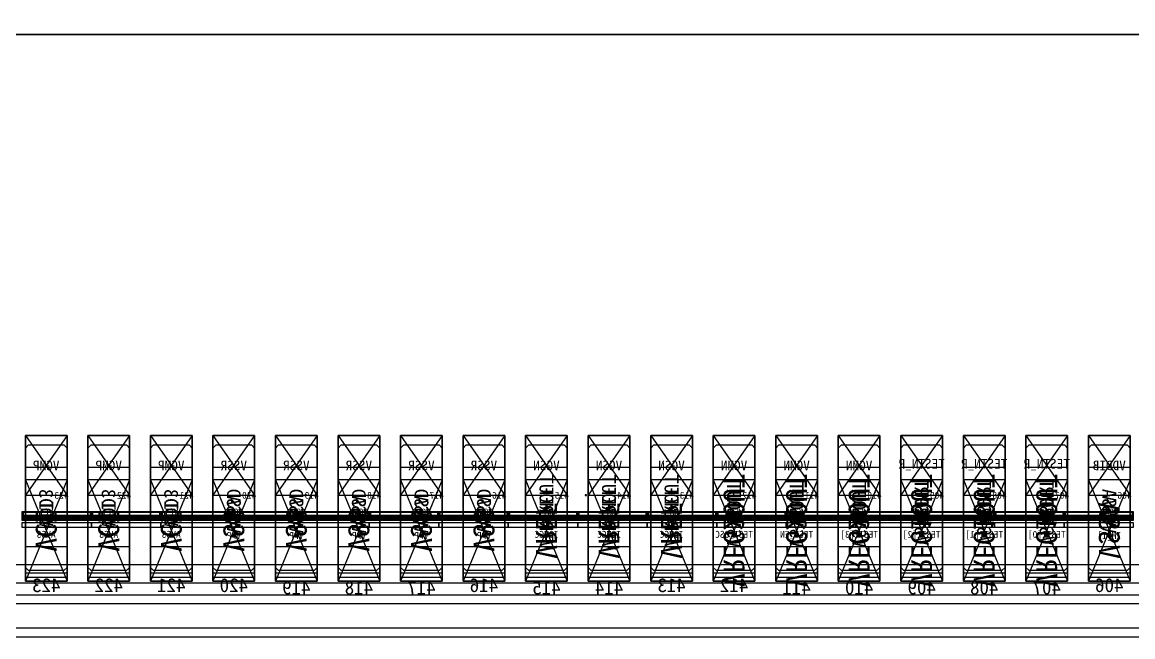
# Model space of a CAD drawing. Header units: millimetres. Extents: x 427 to 2444, y 137 to 817.
# Drawn here: x 1130.297 to 1131.096, y 300.775 to 301.218 of the extents above; entities that cross this region are included whole.
import ezdxf
from ezdxf.enums import TextEntityAlignment as Align

# ---------------------------------------------------------------- set-up
doc = ezdxf.new("R2010")
doc.units = ezdxf.units.MM
for name, color, linetype in [('L0', 211, 'Continuous'), ('L102', 91, 'Continuous'), ('L114', 213, 'Continuous'), ('L240', 60, 'Continuous'), ('L241', 200, 'Continuous'), ('L242', 51, 'Continuous'), ('L245', 53, 'Continuous'), ('L246', 93, 'Continuous'), ('L59', 140, 'Continuous'), ('L63', 4, 'Continuous'), ('L98', 150, 'Continuous')]:
    doc.layers.add(name, color=color, linetype=linetype)
doc.styles.add('txt', font='simhei.ttf')

# ---------------------------------------------------------------- blocks, each defined once
blk = doc.blocks.new('HX8394_F_PAD')
at = {"layer": 'L0'}
blk.add_lwpolyline([(-13.86, -0.4025), (-13.86, 0.4025), (13.86, 0.4025), (13.86, -0.4025), (-13.86, -0.4025)], close=True, dxfattribs=at)
at = {"layer": 'L241'}
blk.add_lwpolyline([(-13.9, -0.435), (-13.9, 0.435), (13.9, 0.435), (13.9, -0.435), (-13.9, -0.435)], close=True, dxfattribs=at)
at = {"layer": 'L242'}
for points in [[(4.5545, -0.3935), (4.5525, -0.3915), (4.5525, -0.3055), (4.5545, -0.3035), (4.5805, -0.3035), (4.5825, -0.3055), (4.5825, -0.3915), (4.5805, -0.3935), (4.5545, -0.3935)], [(4.5995, -0.3935), (4.5975, -0.3915), (4.5975, -0.3055), (4.5995, -0.3035), (4.6255, -0.3035), (4.6275, -0.3055), (4.6275, -0.3915), (4.6255, -0.3935), (4.5995, -0.3935)], [(4.6445, -0.3935), (4.6425, -0.3915), (4.6425, -0.3055), (4.6445, -0.3035), (4.6705, -0.3035), (4.6725, -0.3055), (4.6725, -0.3915), (4.6705, -0.3935), (4.6445, -0.3935)], [(4.6895, -0.3935), (4.6875, -0.3915), (4.6875, -0.3055), (4.6895, -0.3035), (4.7155, -0.3035), (4.7175, -0.3055), (4.7175, -0.3915), (4.7155, -0.3935), (4.6895, -0.3935)], [(4.7345, -0.3935), (4.7325, -0.3915), (4.7325, -0.3055), (4.7345, -0.3035), (4.7605, -0.3035), (4.7625, -0.3055), (4.7625, -0.3915), (4.7605, -0.3935), (4.7345, -0.3935)], [(4.7795, -0.3935), (4.7775, -0.3915), (4.7775, -0.3055), (4.7795, -0.3035), (4.8055, -0.3035), (4.8075, -0.3055), (4.8075, -0.3915), (4.8055, -0.3935), (4.7795, -0.3935)], [(4.8245, -0.3935), (4.8225, -0.3915), (4.8225, -0.3055), (4.8245, -0.3035), (4.8505, -0.3035), (4.8525, -0.3055), (4.8525, -0.3915), (4.8505, -0.3935), (4.8245, -0.3935)], [(4.8695, -0.3935), (4.8675, -0.3915), (4.8675, -0.3055), (4.8695, -0.3035), (4.8955, -0.3035), (4.8975, -0.3055), (4.8975, -0.3915), (4.8955, -0.3935), (4.8695, -0.3935)], [(4.9145, -0.3935), (4.9125, -0.3915), (4.9125, -0.3055), (4.9145, -0.3035), (4.9405, -0.3035), (4.9425, -0.3055), (4.9425, -0.3915), (4.9405, -0.3935), (4.9145, -0.3935)], [(4.9595, -0.3935), (4.9575, -0.3915), (4.9575, -0.3055), (4.9595, -0.3035), (4.9855, -0.3035), (4.9875, -0.3055), (4.9875, -0.3915), (4.9855, -0.3935), (4.9595, -0.3935)], [(5.0045, -0.3935), (5.0025, -0.3915), (5.0025, -0.3055), (5.0045, -0.3035), (5.0305, -0.3035), (5.0325, -0.3055), (5.0325, -0.3915), (5.0305, -0.3935), (5.0045, -0.3935)], [(5.0495, -0.3935), (5.0475, -0.3915), (5.0475, -0.3055), (5.0495, -0.3035), (5.0755, -0.3035), (5.0775, -0.3055), (5.0775, -0.3915), (5.0755, -0.3935), (5.0495, -0.3935)], [(5.0945, -0.3935), (5.0925, -0.3915), (5.0925, -0.3055), (5.0945, -0.3035), (5.1205, -0.3035), (5.1225, -0.3055), (5.1225, -0.3915), (5.1205, -0.3935), (5.0945, -0.3935)], [(5.1395, -0.3935), (5.1375, -0.3915), (5.1375, -0.3055), (5.1395, -0.3035), (5.1655, -0.3035), (5.1675, -0.3055), (5.1675, -0.3915), (5.1655, -0.3935), (5.1395, -0.3935)], [(5.1845, -0.3935), (5.1825, -0.3915), (5.1825, -0.3055), (5.1845, -0.3035), (5.2105, -0.3035), (5.2125, -0.3055), (5.2125, -0.3915), (5.2105, -0.3935), (5.1845, -0.3935)], [(5.2295, -0.3935), (5.2275, -0.3915), (5.2275, -0.3055), (5.2295, -0.3035), (5.2555, -0.3035), (5.2575, -0.3055), (5.2575, -0.3915), (5.2555, -0.3935), (5.2295, -0.3935)], [(5.2745, -0.3935), (5.2725, -0.3915), (5.2725, -0.3055), (5.2745, -0.3035), (5.3005, -0.3035), (5.3025, -0.3055), (5.3025, -0.3915), (5.3005, -0.3935), (5.2745, -0.3935)], [(5.3195, -0.3935), (5.3175, -0.3915), (5.3175, -0.3055), (5.3195, -0.3035), (5.3455, -0.3035), (5.3475, -0.3055), (5.3475, -0.3915), (5.3455, -0.3935), (5.3195, -0.3935)]]:
    blk.add_lwpolyline(points, close=True, dxfattribs=at)
at = {"layer": 'L240', "style": 'txt'}
for s, p in [('VSSA', (4.5675, -0.3485)), ('VSPR', (4.6125, -0.346834)), ('VSPR', (4.6575, -0.346834)), ('VSPR', (4.7025, -0.346834)), ('VSNR', (4.7475, -0.3485)), ('VSNR', (4.7925, -0.3485)), ('VSNR', (4.8375, -0.3485)), ('VREF', (4.8825, -0.346834)), ('VREF', (4.9275, -0.346834)), ('VREF', (4.9725, -0.346834)), ('VSSD', (5.0175, -0.3485)), ('VSSD', (5.0625, -0.3485)), ('VSSD', (5.1075, -0.3485)), ('VSSD', (5.1525, -0.3485)), ('VSSD', (5.1975, -0.3485)), ('VDD3', (5.2425, -0.3485)), ('VDD3', (5.2875, -0.3485)), ('VDD3', (5.3325, -0.3485))]:
    blk.add_text(s, height=0.01, rotation=90, dxfattribs=at).set_placement(p, align=Align.MIDDLE_CENTER)
blk = doc.blocks.new('NTBUMP_73X30')
at = {"color": 5, "linetype": 'Continuous'}
blk.add_lwpolyline([(-0.015, 0.04), (0.015, -0.033), (0.015, 0.04), (-0.015, -0.033)], dxfattribs=at)
at = {"layer": 'L242', "color": 5}
blk.add_lwpolyline([(-0.015, -0.033), (-0.015, 0.04), (0.015, 0.04), (0.015, -0.033), (-0.015, -0.033)], close=True, dxfattribs=at)
blk = doc.blocks.new('ILI9881C_AA_NTBUMP_PM_875UM')
at = {"layer": 'L241'}
blk.add_lwpolyline([(-13.92, -0.4375), (-13.92, 0.4375), (13.92, 0.4375), (13.92, -0.4375), (-13.92, -0.4375)], close=True, dxfattribs=at)
for p in [(4.5675, -0.3645), (4.6125, -0.3645), (4.6575, -0.3645), (4.7025, -0.3645), (4.7475, -0.3645), (4.7925, -0.3645), (4.8375, -0.3645), (4.8825, -0.3645), (4.9275, -0.3645), (4.9725, -0.3645), (5.0175, -0.3645), (5.0625, -0.3645), (5.1075, -0.3645), (5.1525, -0.3645), (5.1975, -0.3645), (5.2425, -0.3645), (5.2875, -0.3645), (5.3325, -0.3645)]:
    blk.add_blockref('NTBUMP_73X30', p)
at = {"layer": 'L246', "style": 'txt'}
for s, p in [('VREG1OUT', (4.6125, -0.361)), ('VREG1OUT', (4.6575, -0.361)), ('VREG1OUT', (4.7025, -0.361)), ('VREG2OUT', (4.7475, -0.361)), ('VREG2OUT', (4.7925, -0.361)), ('VREG2OUT', (4.8375, -0.361)), ('VSSA', (4.5675, -0.361)), ('VREF', (4.8825, -0.361)), ('VREF', (4.9275, -0.361)), ('VREF', (4.9725, -0.361)), ('VSS', (5.0175, -0.361)), ('VSS', (5.0625, -0.361)), ('VSS', (5.1075, -0.361)), ('VSS', (5.1525, -0.361)), ('VSS', (5.1975, -0.361)), ('VCI', (5.2425, -0.361)), ('VCI', (5.2875, -0.361)), ('VCI', (5.3325, -0.361))]:
    blk.add_text(s, height=0.015, rotation=90, dxfattribs=at).set_placement(p, align=Align.MIDDLE_CENTER)
for s, p in [('406', (4.5675, -0.400279)), ('407', (4.6125, -0.401945)), ('408', (4.6575, -0.401945)), ('409', (4.7025, -0.401945)), ('410', (4.7475, -0.401945)), ('411', (4.7925, -0.401945)), ('412', (4.8375, -0.400279)), ('413', (4.8825, -0.400279)), ('414', (4.9275, -0.401945)), ('415', (4.9725, -0.401945)), ('416', (5.0175, -0.400279)), ('417', (5.0625, -0.401945)), ('418', (5.1075, -0.401945)), ('419', (5.1525, -0.401945)), ('420', (5.1975, -0.400279)), ('421', (5.2425, -0.400279)), ('422', (5.2875, -0.400279)), ('423', (5.3325, -0.400279))]:
    blk.add_text(s, height=0.01, dxfattribs=at).set_placement(p, align=Align.MIDDLE_CENTER)
blk = doc.blocks.new('INPUT_BUMP')
at = {"layer": 'L102'}
for points in [[(0.014, 0.04), (0.014, 0.041), (0.015, 0.041), (0.015, 0.04), (0.014, 0.04)], [(0.014, 0.039), (0.014, 0.04), (0.015, 0.04), (0.015, 0.039), (0.014, 0.039)], [(0.015, 0.04), (0.015, 0.041), (0.016, 0.041), (0.016, 0.04), (0.015, 0.04)], [(0.015, 0.039), (0.015, 0.04), (0.016, 0.04), (0.016, 0.039), (0.015, 0.039)]]:
    blk.add_lwpolyline(points, close=True, dxfattribs=at)
at = {"layer": 'L242'}
blk.add_lwpolyline([(0, 0.01), (0, 0.08), (0.03, 0.08), (0.03, 0.01), (0, 0.01)], close=True, dxfattribs=at)
blk = doc.blocks.new('JD9365Z_PAD_20170829_Y880')
at = {"layer": 'L241'}
blk.add_lwpolyline([(-13.95, -0.41), (-13.95, 0.41), (13.95, 0.41), (13.95, -0.41), (-13.95, -0.41)], close=True, dxfattribs=at)
at = {"row_count": 1, "column_count": 554, "row_spacing": 0.08, "column_spacing": 0.045}
blk.add_blockref('INPUT_BUMP', (-12.4575, -0.401), dxfattribs=at)
at = {"layer": 'L240', "style": 'txt'}
for s, p in [('IM[1]', (4.5675, -0.361)), ('TESTI[0]', (4.6125, -0.360167)), ('TESTI[1]', (4.6575, -0.360167)), ('TESTI[2]', (4.7025, -0.360167)), ('TESTI[3]', (4.7475, -0.360167)), ('TEST_EN', (4.7925, -0.360167)), ('TEST_OSC', (4.8375, -0.360167)), ('IOVCC', (4.8825, -0.360167)), ('IOVCC', (4.9275, -0.360167)), ('IOVCC', (4.9725, -0.360167)), ('VPP', (5.0175, -0.361)), ('VPP', (5.0625, -0.361)), ('VPP', (5.1075, -0.361)), ('VPP', (5.1525, -0.361)), ('VPP', (5.1975, -0.361)), ('AVSS', (5.2425, -0.360167)), ('AVSS', (5.2875, -0.360167)), ('AVSS', (5.3325, -0.360167))]:
    blk.add_text(s, height=0.005, dxfattribs=at).set_placement(p, align=Align.MIDDLE_CENTER)
blk = doc.blocks.new('NV3052C3P_BUMP_ORI_20190911')
at = {"layer": 'L241'}
blk.add_lwpolyline([(-13.8, -0.398), (-13.8, 0.398), (13.8, 0.398), (13.8, -0.398), (-13.8, -0.398)], close=True, dxfattribs=at)
at = {"layer": 'L242'}
for points in [[(4.5525, -0.385), (4.5525, -0.337), (4.5825, -0.337), (4.5825, -0.385), (4.5525, -0.385)], [(4.5975, -0.385), (4.5975, -0.337), (4.6275, -0.337), (4.6275, -0.385), (4.5975, -0.385)], [(4.6425, -0.385), (4.6425, -0.337), (4.6725, -0.337), (4.6725, -0.385), (4.6425, -0.385)], [(4.6875, -0.385), (4.6875, -0.337), (4.7175, -0.337), (4.7175, -0.385), (4.6875, -0.385)], [(4.7325, -0.385), (4.7325, -0.337), (4.7625, -0.337), (4.7625, -0.385), (4.7325, -0.385)], [(4.7775, -0.385), (4.7775, -0.337), (4.8075, -0.337), (4.8075, -0.385), (4.7775, -0.385)], [(4.8225, -0.385), (4.8225, -0.337), (4.8525, -0.337), (4.8525, -0.385), (4.8225, -0.385)], [(4.8675, -0.385), (4.8675, -0.337), (4.8975, -0.337), (4.8975, -0.385), (4.8675, -0.385)], [(4.9125, -0.385), (4.9125, -0.337), (4.9425, -0.337), (4.9425, -0.385), (4.9125, -0.385)], [(4.9575, -0.385), (4.9575, -0.337), (4.9875, -0.337), (4.9875, -0.385), (4.9575, -0.385)], [(5.0025, -0.385), (5.0025, -0.337), (5.0325, -0.337), (5.0325, -0.385), (5.0025, -0.385)], [(5.0475, -0.385), (5.0475, -0.337), (5.0775, -0.337), (5.0775, -0.385), (5.0475, -0.385)], [(5.0925, -0.385), (5.0925, -0.337), (5.1225, -0.337), (5.1225, -0.385), (5.0925, -0.385)], [(5.1375, -0.385), (5.1375, -0.337), (5.1675, -0.337), (5.1675, -0.385), (5.1375, -0.385)], [(5.1825, -0.385), (5.1825, -0.337), (5.2125, -0.337), (5.2125, -0.385), (5.1825, -0.385)], [(5.2275, -0.385), (5.2275, -0.337), (5.2575, -0.337), (5.2575, -0.385), (5.2275, -0.385)], [(5.2725, -0.385), (5.2725, -0.337), (5.3025, -0.337), (5.3025, -0.385), (5.2725, -0.385)], [(5.3175, -0.385), (5.3175, -0.337), (5.3475, -0.337), (5.3475, -0.385), (5.3175, -0.385)]]:
    blk.add_lwpolyline(points, close=True, dxfattribs=at)
at = {"layer": 'L245', "style": 'txt'}
for s, p in [('AGND', (4.567473, -0.360167)), ('VGMP', (4.612473, -0.360167)), ('VGMP', (4.657473, -0.360167)), ('VGMP', (4.702473, -0.360167)), ('VGMN', (4.747473, -0.360167)), ('VGMN', (4.792473, -0.360167)), ('VGMN', (4.837473, -0.360167)), ('VREF', (4.882473, -0.361)), ('VREF', (4.927473, -0.361)), ('VREF', (4.972473, -0.361)), ('AGND', (5.017473, -0.360167)), ('AGND', (5.062473, -0.360167)), ('AGND', (5.107473, -0.360167)), ('AGND', (5.152473, -0.360167)), ('AGND', (5.197473, -0.360167)), ('VCI', (5.242473, -0.360167)), ('VCI', (5.287473, -0.360167)), ('VCI', (5.332473, -0.360167))]:
    blk.add_text(s, height=0.005, dxfattribs=at).set_placement(p, align=Align.MIDDLE_CENTER)
blk = doc.blocks.new('BUMP_30_76')
at = {"layer": 'L242'}
blk.add_lwpolyline([(-0.015, -0.0195), (-0.015, 0.0565), (0.015, 0.0565), (0.015, -0.0195), (-0.015, -0.0195)], close=True, dxfattribs=at)
blk = doc.blocks.new('FL11283_A_OTHER')
at = {"layer": 'L102'}
blk.add_lwpolyline([(0, 0), (0, 0.41), (13.86, 0.41), (13.86, 0), (0, 0)], close=True, dxfattribs=at)
at = {"layer": 'L241'}
blk.add_lwpolyline([(-13.86, -0.41), (-13.86, 0.41), (13.86, 0.41), (13.86, 0.404), (-13.854, 0.404), (-13.854, -0.404), (13.854, -0.404), (13.854, 0.404), (13.86, 0.404), (13.86, -0.41), (-13.86, -0.41)], close=True, dxfattribs=at)
at = {"layer": 'L59'}
for points in [[(-13.86, -0.41), (-13.86, 0.41), (13.86, 0.41), (13.86, -0.41), (-13.86, -0.41)], [(0, -0.41), (0, 0), (13.86, 0), (13.86, -0.41), (0, -0.41)]]:
    blk.add_lwpolyline(points, close=True, dxfattribs=at)
for p in [(4.5675, -0.3685), (4.6125, -0.3685), (4.6575, -0.3685), (4.7025, -0.3685), (4.7475, -0.3685), (4.7925, -0.3685), (4.8375, -0.3685), (4.8825, -0.3685), (4.9275, -0.3685), (4.9725, -0.3685), (5.0175, -0.3685), (5.0625, -0.3685), (5.1075, -0.3685), (5.1525, -0.3685), (5.1975, -0.3685), (5.2425, -0.3685), (5.2875, -0.3685), (5.3325, -0.3685)]:
    blk.add_blockref('BUMP_30_76', p)
at = {"layer": 'L102', "style": 'txt'}
for s, p in [('VTRIMOUT', (4.8825, -0.344334)), ('VTRIMOUT', (4.9275, -0.344334)), ('VTRIMOUT', (4.9725, -0.344334)), ('VSPROUT', (4.6125, -0.344334)), ('VSPROUT', (4.6575, -0.344334)), ('VSPROUT', (4.7025, -0.344334)), ('VSNROUT', (4.7475, -0.346)), ('VSNROUT', (4.7925, -0.346)), ('VSNROUT', (4.8375, -0.346)), ('VSSA', (4.5675, -0.346)), ('VSSA', (5.0175, -0.346)), ('VSSA', (5.0625, -0.346)), ('VSSA', (5.1075, -0.346)), ('VSSA', (5.1525, -0.346)), ('VSSA', (5.1975, -0.346)), ('VCI', (5.2425, -0.346)), ('VCI', (5.2875, -0.346)), ('VCI', (5.3325, -0.346))]:
    blk.add_text(s, height=0.01, rotation=90, dxfattribs=at).set_placement(p, align=Align.MIDDLE_CENTER)
blk = doc.blocks.new('GC9702_ANALOG_PAD_BUMP')
at = {"color": 5, "linetype": 'Continuous'}
blk.add_lwpolyline([(-0.015, 0.0215), (0.015, -0.0215), (0.015, 0.0215), (-0.015, -0.0215)], dxfattribs=at)
at = {"layer": 'L242', "color": 5}
blk.add_lwpolyline([(-0.015, -0.0215), (-0.015, 0.0215), (0.015, 0.0215), (0.015, -0.0215), (-0.015, -0.0215)], close=True, dxfattribs=at)
blk = doc.blocks.new('GC9702_BUMP_NOCOMPENSATION')
at = {"layer": 'L114'}
for points in [[(4.94381, -0.3623), (4.94381, -0.36164), (4.94466, -0.36164), (4.94466, -0.3623), (4.94381, -0.3623)], [(5.14524, -0.3623), (5.14524, -0.36164), (5.14638, -0.36164), (5.14638, -0.3623), (5.14524, -0.3623)], [(4.55, -0.38), (4.55, -0.374), (4.6, -0.374), (4.6, -0.38), (4.55, -0.38)], [(4.55, -0.38), (4.55, -0.374), (4.6, -0.374), (4.6, -0.38), (4.55, -0.38)], [(4.55074, -0.379), (4.55074, -0.37443), (4.59918, -0.37443), (4.59918, -0.379), (4.55074, -0.379)], [(4.55074, -0.379), (4.55074, -0.37443), (4.59918, -0.37443), (4.59918, -0.379), (4.55074, -0.379)], [(4.6, -0.38), (4.6, -0.374), (4.65, -0.374), (4.65, -0.38), (4.6, -0.38)], [(4.6, -0.38), (4.6, -0.374), (4.65, -0.374), (4.65, -0.38), (4.6, -0.38)], [(4.60074, -0.379), (4.60074, -0.37443), (4.64918, -0.37443), (4.64918, -0.379), (4.60074, -0.379)], [(4.60074, -0.379), (4.60074, -0.37443), (4.64918, -0.37443), (4.64918, -0.379), (4.60074, -0.379)], [(4.65, -0.38), (4.65, -0.374), (4.7, -0.374), (4.7, -0.38), (4.65, -0.38)], [(4.65, -0.38), (4.65, -0.374), (4.7, -0.374), (4.7, -0.38), (4.65, -0.38)], [(4.65074, -0.379), (4.65074, -0.37443), (4.69918, -0.37443), (4.69918, -0.379), (4.65074, -0.379)], [(4.65074, -0.379), (4.65074, -0.37443), (4.69918, -0.37443), (4.69918, -0.379), (4.65074, -0.379)], [(4.7, -0.38), (4.7, -0.374), (4.75, -0.374), (4.75, -0.38), (4.7, -0.38)], [(4.7, -0.38), (4.7, -0.374), (4.75, -0.374), (4.75, -0.38), (4.7, -0.38)], [(4.70074, -0.379), (4.70074, -0.37443), (4.74918, -0.37443), (4.74918, -0.379), (4.70074, -0.379)], [(4.70074, -0.379), (4.70074, -0.37443), (4.74918, -0.37443), (4.74918, -0.379), (4.70074, -0.379)], [(4.75, -0.38), (4.75, -0.374), (4.8, -0.374), (4.8, -0.38), (4.75, -0.38)], [(4.75, -0.38), (4.75, -0.374), (4.8, -0.374), (4.8, -0.38), (4.75, -0.38)], [(4.75074, -0.379), (4.75074, -0.37443), (4.79918, -0.37443), (4.79918, -0.379), (4.75074, -0.379)], [(4.75074, -0.379), (4.75074, -0.37443), (4.79918, -0.37443), (4.79918, -0.379), (4.75074, -0.379)], [(4.8, -0.38), (4.8, -0.374), (4.85, -0.374), (4.85, -0.38), (4.8, -0.38)], [(4.8, -0.38), (4.8, -0.374), (4.85, -0.374), (4.85, -0.38), (4.8, -0.38)], [(4.80074, -0.379), (4.80074, -0.37443), (4.84918, -0.37443), (4.84918, -0.379), (4.80074, -0.379)], [(4.80074, -0.379), (4.80074, -0.37443), (4.84918, -0.37443), (4.84918, -0.379), (4.80074, -0.379)], [(4.85, -0.38), (4.85, -0.374), (4.9, -0.374), (4.9, -0.38), (4.85, -0.38)], [(4.85, -0.38), (4.85, -0.374), (4.9, -0.374), (4.9, -0.38), (4.85, -0.38)], [(4.85074, -0.379), (4.85074, -0.37443), (4.89918, -0.37443), (4.89918, -0.379), (4.85074, -0.379)], [(4.85074, -0.379), (4.85074, -0.37443), (4.89918, -0.37443), (4.89918, -0.379), (4.85074, -0.379)], [(4.9, -0.38), (4.9, -0.374), (4.95, -0.374), (4.95, -0.38), (4.9, -0.38)], [(4.9, -0.38), (4.9, -0.374), (4.95, -0.374), (4.95, -0.38), (4.9, -0.38)], [(4.90074, -0.379), (4.90074, -0.37443), (4.94918, -0.37443), (4.94918, -0.379), (4.90074, -0.379)], [(4.90074, -0.379), (4.90074, -0.37443), (4.94918, -0.37443), (4.94918, -0.379), (4.90074, -0.379)], [(4.95, -0.38), (4.95, -0.374), (5, -0.374), (5, -0.38), (4.95, -0.38)], [(4.95, -0.38), (4.95, -0.374), (5, -0.374), (5, -0.38), (4.95, -0.38)], [(4.95074, -0.379), (4.95074, -0.37443), (4.99918, -0.37443), (4.99918, -0.379), (4.95074, -0.379)], [(4.95074, -0.379), (4.95074, -0.37443), (4.99918, -0.37443), (4.99918, -0.379), (4.95074, -0.379)], [(5, -0.38), (5, -0.374), (5.05, -0.374), (5.05, -0.38), (5, -0.38)], [(5, -0.38), (5, -0.374), (5.05, -0.374), (5.05, -0.38), (5, -0.38)], [(5.00074, -0.379), (5.00074, -0.37443), (5.04918, -0.37443), (5.04918, -0.379), (5.00074, -0.379)], [(5.00074, -0.379), (5.00074, -0.37443), (5.04918, -0.37443), (5.04918, -0.379), (5.00074, -0.379)], [(5.05, -0.38), (5.05, -0.374), (5.1, -0.374), (5.1, -0.38), (5.05, -0.38)], [(5.05, -0.38), (5.05, -0.374), (5.1, -0.374), (5.1, -0.38), (5.05, -0.38)], [(5.05074, -0.379), (5.05074, -0.37443), (5.09918, -0.37443), (5.09918, -0.379), (5.05074, -0.379)], [(5.05074, -0.379), (5.05074, -0.37443), (5.09918, -0.37443), (5.09918, -0.379), (5.05074, -0.379)], [(5.1, -0.38), (5.1, -0.374), (5.15, -0.374), (5.15, -0.38), (5.1, -0.38)], [(5.1, -0.38), (5.1, -0.374), (5.15, -0.374), (5.15, -0.38), (5.1, -0.38)], [(5.10074, -0.379), (5.10074, -0.37443), (5.14918, -0.37443), (5.14918, -0.379), (5.10074, -0.379)], [(5.10074, -0.379), (5.10074, -0.37443), (5.14918, -0.37443), (5.14918, -0.379), (5.10074, -0.379)], [(5.15, -0.38), (5.15, -0.374), (5.2, -0.374), (5.2, -0.38), (5.15, -0.38)], [(5.15, -0.38), (5.15, -0.374), (5.2, -0.374), (5.2, -0.38), (5.15, -0.38)], [(5.15074, -0.379), (5.15074, -0.37443), (5.19918, -0.37443), (5.19918, -0.379), (5.15074, -0.379)], [(5.15074, -0.379), (5.15074, -0.37443), (5.19918, -0.37443), (5.19918, -0.379), (5.15074, -0.379)], [(5.2, -0.38), (5.2, -0.374), (5.25, -0.374), (5.25, -0.38), (5.2, -0.38)], [(5.2, -0.38), (5.2, -0.374), (5.25, -0.374), (5.25, -0.38), (5.2, -0.38)], [(5.20074, -0.379), (5.20074, -0.37443), (5.24918, -0.37443), (5.24918, -0.379), (5.20074, -0.379)], [(5.20074, -0.379), (5.20074, -0.37443), (5.24918, -0.37443), (5.24918, -0.379), (5.20074, -0.379)], [(5.25, -0.38), (5.25, -0.374), (5.3, -0.374), (5.3, -0.38), (5.25, -0.38)], [(5.25, -0.38), (5.25, -0.374), (5.3, -0.374), (5.3, -0.38), (5.25, -0.38)], [(5.25074, -0.379), (5.25074, -0.37443), (5.29918, -0.37443), (5.29918, -0.379), (5.25074, -0.379)], [(5.25074, -0.379), (5.25074, -0.37443), (5.29918, -0.37443), (5.29918, -0.379), (5.25074, -0.379)], [(5.3, -0.38), (5.3, -0.374), (5.35, -0.374), (5.35, -0.38), (5.3, -0.38)], [(5.3, -0.38), (5.3, -0.374), (5.35, -0.374), (5.35, -0.38), (5.3, -0.38)], [(5.30074, -0.379), (5.30074, -0.37443), (5.34918, -0.37443), (5.34918, -0.379), (5.30074, -0.379)], [(5.30074, -0.379), (5.30074, -0.37443), (5.34918, -0.37443), (5.34918, -0.379), (5.30074, -0.379)]]:
    blk.add_lwpolyline(points, close=True, dxfattribs=at)
at = {"layer": 'L114', "const_width": 0.004}
for points in [[(4.55, -0.378), (4.6, -0.378)], [(4.55, -0.378), (4.6, -0.378)], [(4.55, -0.378), (4.6, -0.378)], [(4.55, -0.378), (4.6, -0.378)], [(4.6, -0.378), (4.65, -0.378)], [(4.6, -0.378), (4.65, -0.378)], [(4.6, -0.378), (4.65, -0.378)], [(4.6, -0.378), (4.65, -0.378)], [(4.65, -0.378), (4.7, -0.378)], [(4.65, -0.378), (4.7, -0.378)], [(4.65, -0.378), (4.7, -0.378)], [(4.65, -0.378), (4.7, -0.378)], [(4.7, -0.378), (4.75, -0.378)], [(4.7, -0.378), (4.75, -0.378)], [(4.7, -0.378), (4.75, -0.378)], [(4.7, -0.378), (4.75, -0.378)], [(4.75, -0.378), (4.8, -0.378)], [(4.75, -0.378), (4.8, -0.378)], [(4.75, -0.378), (4.8, -0.378)], [(4.75, -0.378), (4.8, -0.378)], [(4.8, -0.378), (4.85, -0.378)], [(4.8, -0.378), (4.85, -0.378)], [(4.8, -0.378), (4.85, -0.378)], [(4.8, -0.378), (4.85, -0.378)], [(4.85, -0.378), (4.9, -0.378)], [(4.85, -0.378), (4.9, -0.378)], [(4.85, -0.378), (4.9, -0.378)], [(4.85, -0.378), (4.9, -0.378)], [(4.9, -0.378), (4.95, -0.378)], [(4.9, -0.378), (4.95, -0.378)], [(4.9, -0.378), (4.95, -0.378)], [(4.9, -0.378), (4.95, -0.378)], [(4.95, -0.378), (5, -0.378)], [(4.95, -0.378), (5, -0.378)], [(4.95, -0.378), (5, -0.378)], [(4.95, -0.378), (5, -0.378)], [(5, -0.378), (5.05, -0.378)], [(5, -0.378), (5.05, -0.378)], [(5, -0.378), (5.05, -0.378)], [(5, -0.378), (5.05, -0.378)], [(5.05, -0.378), (5.1, -0.378)], [(5.05, -0.378), (5.1, -0.378)], [(5.05, -0.378), (5.1, -0.378)], [(5.05, -0.378), (5.1, -0.378)], [(5.1, -0.378), (5.15, -0.378)], [(5.1, -0.378), (5.15, -0.378)], [(5.1, -0.378), (5.15, -0.378)], [(5.1, -0.378), (5.15, -0.378)], [(5.15, -0.378), (5.2, -0.378)], [(5.15, -0.378), (5.2, -0.378)], [(5.15, -0.378), (5.2, -0.378)], [(5.15, -0.378), (5.2, -0.378)], [(5.2, -0.378), (5.25, -0.378)], [(5.2, -0.378), (5.25, -0.378)], [(5.2, -0.378), (5.25, -0.378)], [(5.2, -0.378), (5.25, -0.378)], [(5.25, -0.378), (5.3, -0.378)], [(5.25, -0.378), (5.3, -0.378)], [(5.25, -0.378), (5.3, -0.378)], [(5.25, -0.378), (5.3, -0.378)], [(5.3, -0.378), (5.35, -0.378)], [(5.3, -0.378), (5.35, -0.378)], [(5.3, -0.378), (5.35, -0.378)], [(5.3, -0.378), (5.35, -0.378)]]:
    blk.add_lwpolyline(points, dxfattribs=at)
at = {"layer": 'L241'}
for points in [[(4.55, -0.385), (4.55, -0.382), (4.6, -0.382), (4.6, -0.385), (4.55, -0.385)], [(4.55, -0.385), (4.55, -0.382), (4.6, -0.382), (4.6, -0.385), (4.55, -0.385)], [(4.6, -0.385), (4.6, -0.382), (4.65, -0.382), (4.65, -0.385), (4.6, -0.385)], [(4.6, -0.385), (4.6, -0.382), (4.65, -0.382), (4.65, -0.385), (4.6, -0.385)], [(4.65, -0.385), (4.65, -0.382), (4.7, -0.382), (4.7, -0.385), (4.65, -0.385)], [(4.65, -0.385), (4.65, -0.382), (4.7, -0.382), (4.7, -0.385), (4.65, -0.385)], [(4.7, -0.385), (4.7, -0.382), (4.75, -0.382), (4.75, -0.385), (4.7, -0.385)], [(4.7, -0.385), (4.7, -0.382), (4.75, -0.382), (4.75, -0.385), (4.7, -0.385)], [(4.75, -0.385), (4.75, -0.382), (4.8, -0.382), (4.8, -0.385), (4.75, -0.385)], [(4.75, -0.385), (4.75, -0.382), (4.8, -0.382), (4.8, -0.385), (4.75, -0.385)], [(4.8, -0.385), (4.8, -0.382), (4.85, -0.382), (4.85, -0.385), (4.8, -0.385)], [(4.8, -0.385), (4.8, -0.382), (4.85, -0.382), (4.85, -0.385), (4.8, -0.385)], [(4.85, -0.385), (4.85, -0.382), (4.9, -0.382), (4.9, -0.385), (4.85, -0.385)], [(4.85, -0.385), (4.85, -0.382), (4.9, -0.382), (4.9, -0.385), (4.85, -0.385)], [(4.9, -0.385), (4.9, -0.382), (4.95, -0.382), (4.95, -0.385), (4.9, -0.385)], [(4.9, -0.385), (4.9, -0.382), (4.95, -0.382), (4.95, -0.385), (4.9, -0.385)], [(4.95, -0.385), (4.95, -0.382), (5, -0.382), (5, -0.385), (4.95, -0.385)], [(4.95, -0.385), (4.95, -0.382), (5, -0.382), (5, -0.385), (4.95, -0.385)], [(5, -0.385), (5, -0.382), (5.05, -0.382), (5.05, -0.385), (5, -0.385)], [(5, -0.385), (5, -0.382), (5.05, -0.382), (5.05, -0.385), (5, -0.385)], [(5.05, -0.385), (5.05, -0.382), (5.1, -0.382), (5.1, -0.385), (5.05, -0.385)], [(5.05, -0.385), (5.05, -0.382), (5.1, -0.382), (5.1, -0.385), (5.05, -0.385)], [(5.1, -0.385), (5.1, -0.382), (5.15, -0.382), (5.15, -0.385), (5.1, -0.385)], [(5.1, -0.385), (5.1, -0.382), (5.15, -0.382), (5.15, -0.385), (5.1, -0.385)], [(5.15, -0.385), (5.15, -0.382), (5.2, -0.382), (5.2, -0.385), (5.15, -0.385)], [(5.15, -0.385), (5.15, -0.382), (5.2, -0.382), (5.2, -0.385), (5.15, -0.385)], [(5.2, -0.385), (5.2, -0.382), (5.25, -0.382), (5.25, -0.385), (5.2, -0.385)], [(5.2, -0.385), (5.2, -0.382), (5.25, -0.382), (5.25, -0.385), (5.2, -0.385)], [(5.25, -0.385), (5.25, -0.382), (5.3, -0.382), (5.3, -0.385), (5.25, -0.385)], [(5.25, -0.385), (5.25, -0.382), (5.3, -0.382), (5.3, -0.385), (5.25, -0.385)], [(5.3, -0.385), (5.3, -0.382), (5.35, -0.382), (5.35, -0.385), (5.3, -0.385)], [(5.3, -0.385), (5.3, -0.382), (5.35, -0.382), (5.35, -0.385), (5.3, -0.385)]]:
    blk.add_lwpolyline(points, close=True, dxfattribs=at)
at = {"row_count": 1, "column_count": 554, "row_spacing": 0.043, "column_spacing": 0.045}
blk.add_blockref('GC9702_ANALOG_PAD_BUMP', (-12.4425, -0.3405), dxfattribs=at)
at = {"layer": 'L114', "style": 'txt'}
for s, p in [('406', (4.5565, -0.362)), ('407', (4.6015, -0.362)), ('408', (4.6465, -0.362)), ('409', (4.6915, -0.362)), ('410', (4.7365, -0.362)), ('412', (4.8265, -0.362)), ('413', (4.8715, -0.362)), ('416', (5.0065, -0.362)), ('418', (5.0965, -0.362)), ('419', (5.1415, -0.362)), ('420', (5.1865, -0.362)), ('421', (5.2315, -0.362)), ('422', (5.2765, -0.362)), ('423', (5.3215, -0.362)), ('411', (4.7815, -0.362)), ('414', (4.9165, -0.362)), ('415', (4.9615, -0.362)), ('417', (5.0515, -0.362))]:
    blk.add_text(s, height=0.005, dxfattribs=at).set_placement(p, align=Align.MIDDLE_CENTER)
at = {"layer": 'L98', "style": 'txt'}
for s, p in [('VDDIB', (4.5675, -0.3405)), ('TESTN_R', (4.6125, -0.33933)), ('TESTN_R', (4.6575, -0.33933)), ('TESTN_R', (4.7025, -0.33933)), ('VGMN', (4.7475, -0.3405)), ('VGMN', (4.7925, -0.3405)), ('VGMN', (4.8375, -0.3405)), ('VGSN', (4.8825, -0.3405)), ('VGSN', (4.9275, -0.3405)), ('VGSN', (4.9725, -0.3405)), ('VSSR', (5.0175, -0.3405)), ('VSSR', (5.0625, -0.3405)), ('VSSR', (5.1075, -0.3405)), ('VSSR', (5.1525, -0.3405)), ('VSSR', (5.1975, -0.3405)), ('VGMP', (5.2425, -0.3405)), ('VGMP', (5.2875, -0.3405)), ('VGMP', (5.3325, -0.3405))]:
    blk.add_text(s, height=0.007, dxfattribs=at).set_placement(p, align=Align.MIDDLE_CENTER)
blk = doc.blocks.new('IC_GDS_ALL')
for name, p in [('ILI9881C_AA_NTBUMP_PM_875UM', (0, 0)), ('HX8394_F_PAD', (0, 0.004)), ('GC9702_BUMP_NOCOMPENSATION', (0, 0.0265)), ('NV3052C3P_BUMP_ORI_20190911', (0, 0.0125)), ('JD9365Z_PAD_20170829_Y880', (0, -0.0035)), ('FL11283_A_OTHER', (0, -0.0035))]:
    blk.add_blockref(name, p)
blk = doc.blocks.new('INPUT_PAD')
at = {"layer": 'L63'}
blk.add_lwpolyline([(0.01, -0.043), (0.01, 0.062), (0.04, 0.062), (0.04, -0.043), (0.01, -0.043)], close=True, dxfattribs=at)
blk = doc.blocks.new('IC_PAD_ALL')
at = {"row_count": 1, "column_count": 554, "row_spacing": 0.109, "column_spacing": 0.045}
blk.add_blockref('INPUT_PAD', (1.18, 0), dxfattribs=at)
blk = doc.blocks.new('IC_ALL')
at = {"yscale": -1, "rotation": 180}
blk.add_blockref('IC_GDS_ALL', (14, 0.4375), dxfattribs=at)
blk.add_blockref('IC_PAD_ALL', (0.3525, 0.083))
blk = doc.blocks.new('IC_FPC_OLB_ALL')
blk.add_blockref('IC_ALL', (1.188, 1.0245))

msp = doc.modelspace()

# ---------------------------------------------------------------- block references
msp.add_blockref('IC_FPC_OLB_ALL', (1120.45883, 299.75037))

doc.saveas('drawing.dxf')
